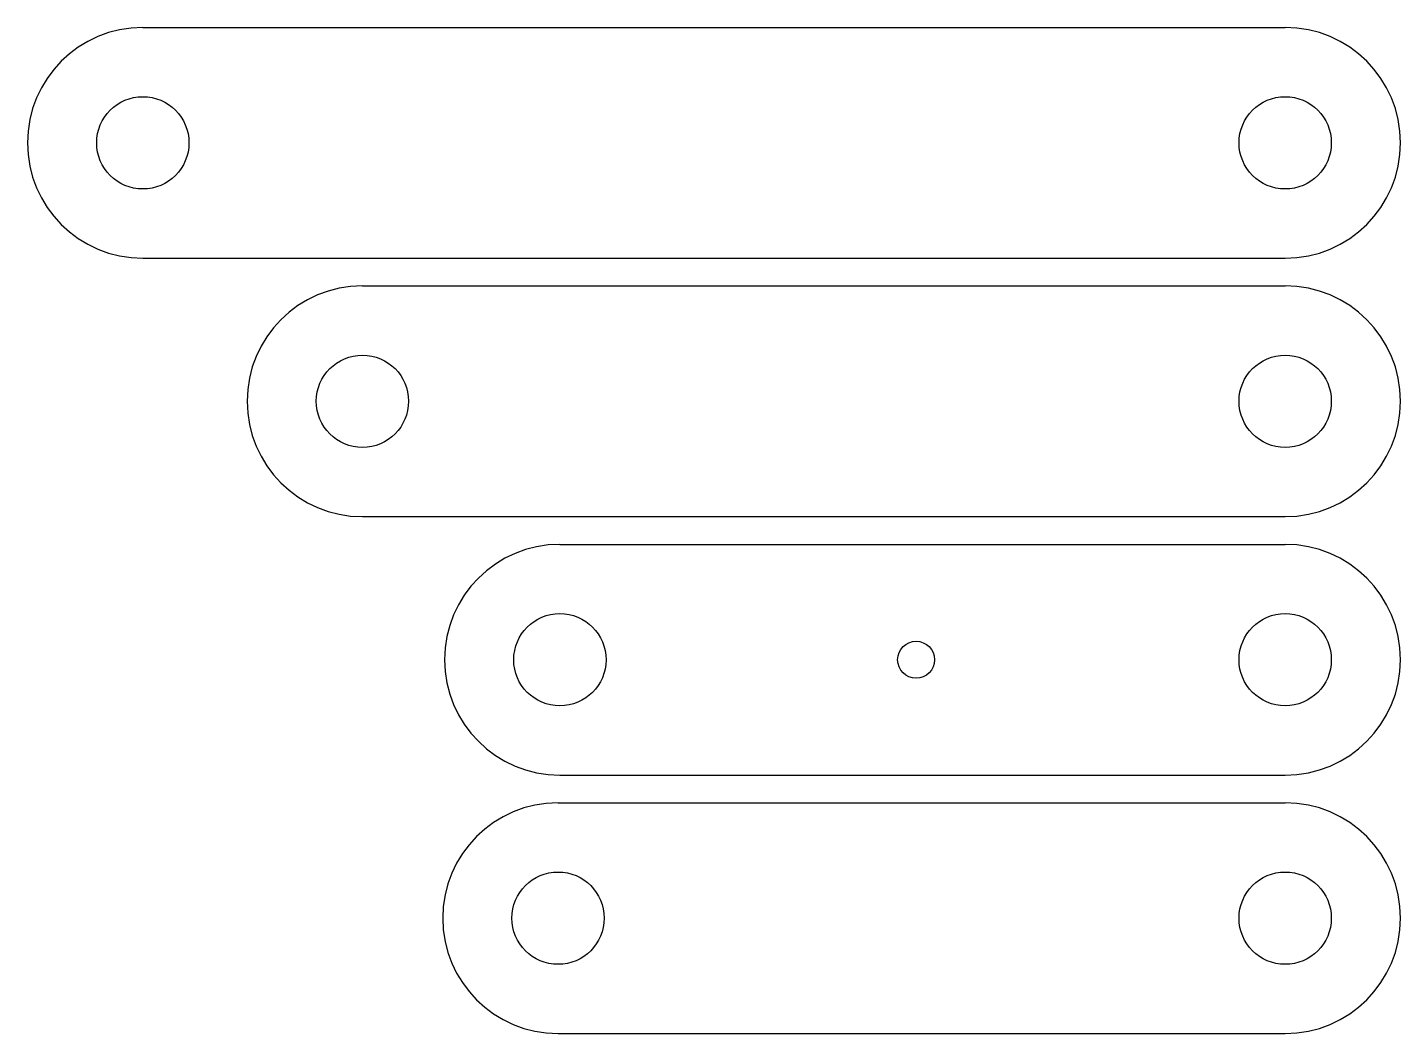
# Model space of a CAD drawing. Header units: millimetres. Extents: x -68.2 to 6.2, y -12.2 to 42.2.
import ezdxf

# ---------------------------------------------------------------- set-up
doc = ezdxf.new("R2010")
doc.units = ezdxf.units.MM
for name, color, linetype in [('Shape2DView002', 7, 'CONTINUOUS'), ('Shape2DView003', 7, 'CONTINUOUS'), ('Shape2DView004', 7, 'CONTINUOUS'), ('Shape2DView005', 7, 'CONTINUOUS')]:
    doc.layers.add(name, color=color, linetype=linetype)

msp = doc.modelspace()

# ---------------------------------------------------------------- linework, layer by layer
at = {"layer": 'Shape2DView002'}
for p, q in [((-39.4, 0.25), (0, 0.25)), ((-39.4, -12.25), (0, -12.25))]:
    msp.add_line(p, q, dxfattribs=at)
for centre in [(-39.4, -6), (0, -6)]:
    msp.add_circle(centre, 2.5, dxfattribs=at)
for centre, start, end in [((-39.4, -6), 90, -90), ((0, -6), -90, 90)]:
    msp.add_arc(centre, 6.25, start, end, dxfattribs=at)
at = {"layer": 'Shape2DView003'}
for p, q in [((-39.3, 14.25), (0, 14.25)), ((-39.3, 1.75), (0, 1.75))]:
    msp.add_line(p, q, dxfattribs=at)
for centre, radius in [((-39.3, 8), 2.5), ((0, 8), 2.5), ((-20, 8), 1)]:
    msp.add_circle(centre, radius, dxfattribs=at)
for centre, start, end in [((-39.3, 8), 90, -90), ((0, 8), -90, 90)]:
    msp.add_arc(centre, 6.25, start, end, dxfattribs=at)
at = {"layer": 'Shape2DView004'}
for p, q in [((-61.9, 42.25), (0, 42.25)), ((-61.9, 29.75), (0, 29.75))]:
    msp.add_line(p, q, dxfattribs=at)
for centre in [(-61.9, 36), (0, 36)]:
    msp.add_circle(centre, 2.5, dxfattribs=at)
for centre, start, end in [((-61.9, 36), 90, -90), ((0, 36), -90, 90)]:
    msp.add_arc(centre, 6.25, start, end, dxfattribs=at)
at = {"layer": 'Shape2DView005'}
for p, q in [((-50, 28.25), (0, 28.25)), ((-50, 15.75), (0, 15.75))]:
    msp.add_line(p, q, dxfattribs=at)
for centre in [(-50, 22), (0, 22)]:
    msp.add_circle(centre, 2.5, dxfattribs=at)
for centre, start, end in [((-50, 22), 90, -90), ((0, 22), -90, 90)]:
    msp.add_arc(centre, 6.25, start, end, dxfattribs=at)

doc.saveas('drawing.dxf')
